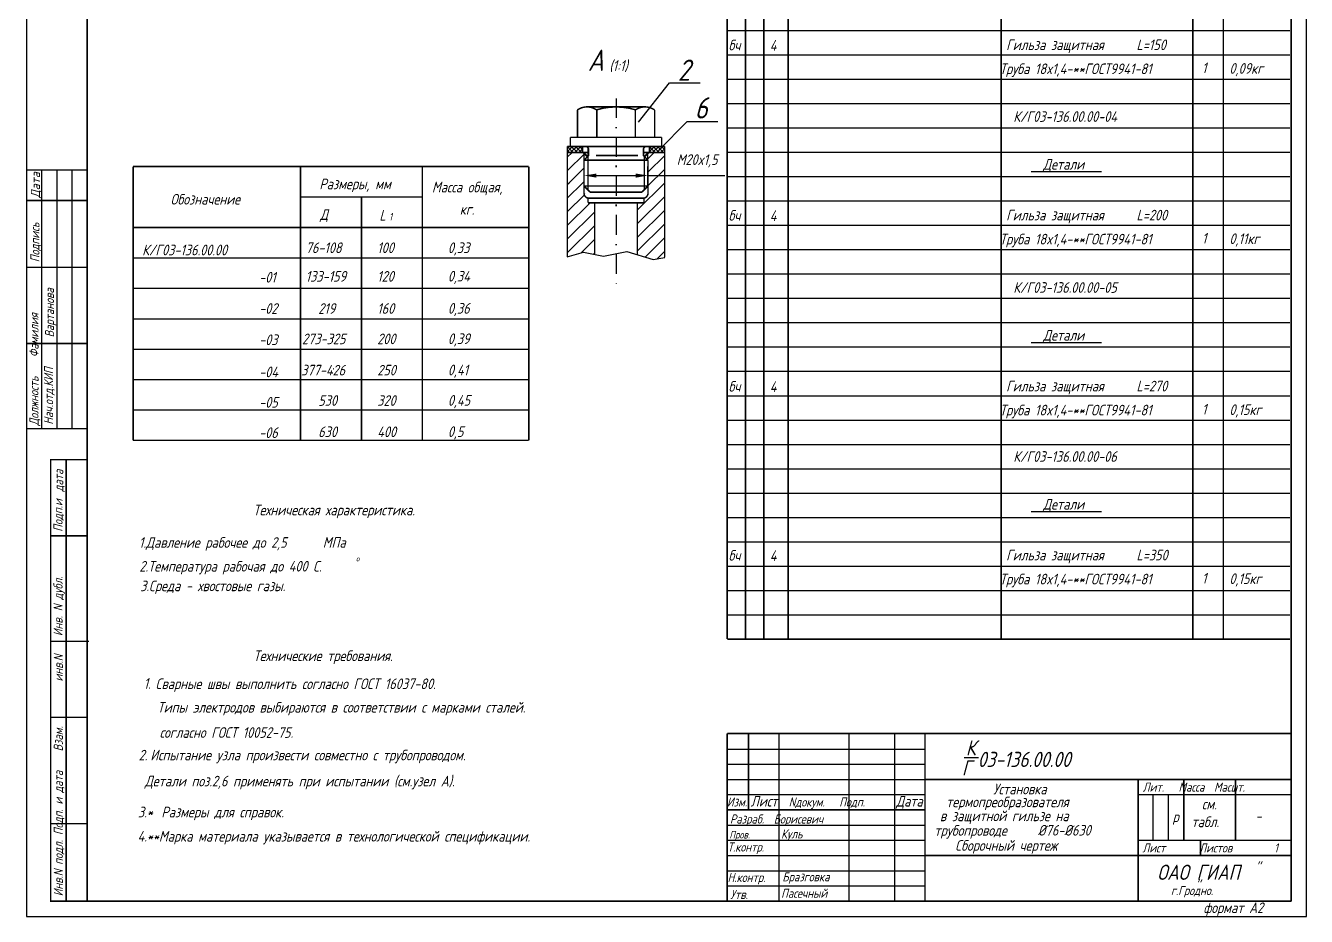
# Model space of a CAD drawing. Extents: x 998 to 2087, y 759 to 1353.
# Drawn here: x 998.1 to 1419, y 759.3 to 1052 of the extents above; entities that cross this region are included whole.
import ezdxf
from ezdxf.enums import TextEntityAlignment as Align

# ---------------------------------------------------------------- set-up
doc = ezdxf.new("R2010")
doc.units = 0
doc.header["$LTSCALE"] = 0.5
doc.header["$MEASUREMENT"] = 0
doc.linetypes.add('DASHDOT', pattern=[25.4, 12.7, -6.35, 0, -6.35])
doc.layers.get('0').update_dxf_attribs({"linetype": 'CONTINUOUS'})
doc.layers.get('DEFPOINTS').update_dxf_attribs({"linetype": 'CONTINUOUS'})
doc.styles.add('ROMANC', font='ROMANC.shx', dxfattribs={"width": 0.8, "oblique": 15, "height": 3.5})
doc.dimstyles.get("Standard").update_dxf_attribs({"dimtxt": 0.18, "dimasz": 0.18, "dimexe": 0.18, "dimexo": 0.0625, "dimgap": 0.09, "dimtad": 0, "dimtih": 1, "dimtoh": 1, "dimdec": 4, "dimzin": 0, "dimtxsty": 'STANDARD', "dimcen": 0.09, "dimazin": 3, "dimtfac": 1, "dimtdec": 4, "dimtofl": 0, "dimtmove": 0, "dimatfit": 3, "dimtolj": 1, "dimtzin": 0})

# ---------------------------------------------------------------- blocks, each defined once
blk = doc.blocks.new('*D28')
at = {"color": 0, "linetype": 'BYBLOCK'}
for p, q in [((1181.61, 999.38), (1181.61, 1005.75)), ((1185.61, 1002.75), (1198.61, 1002.75)), ((1202.61, 999.39), (1202.61, 1005.75))]:
    blk.add_line(p, q, dxfattribs=at)
for points in [[(1185.61, 1003.42), (1185.61, 1002.08), (1181.61, 1002.75)], [(1198.61, 1003.42), (1198.61, 1002.08), (1202.61, 1002.75)]]:
    blk.add_solid(points, dxfattribs=at)
at = {"layer": 'DEFPOINTS', "color": 0, "linetype": 'BYBLOCK'}
for p in [(1202.61, 1002.75), (1181.61, 999.32), (1202.61, 999.33)]:
    blk.add_point(p, dxfattribs=at)
at = {"color": 0, "linetype": 'BYBLOCK', "style": 'ROMANC', "oblique": 15, "width": 0.8}
blk.add_text('М20x1,5', height=3.5, dxfattribs=at).set_placement((1218.76, 1006.25), align=Align.CENTER)
blk = doc.blocks.new('*X2')
at = {"color": 0}
for p, q in [((1014.15, 487.46), (1015.89, 489.2)), ((1014.15, 488.81), (1014.54, 489.2)), ((1016.09, 487.2), (1014.15, 489.14)), ((1015.24, 487.2), (1017.24, 489.2)), ((1017.44, 487.2), (1015.44, 489.2)), ((1016.59, 487.2), (1018.59, 489.2)), ((1018.79, 487.2), (1016.79, 489.2)), ((1017.93, 487.2), (1019.15, 488.42)), ((1019.15, 488.19), (1018.14, 489.2)), ((1014.75, 487.2), (1014.15, 487.8))]:
    blk.add_line(p, q, dxfattribs=at)
blk = doc.blocks.new('*X1')
at = {"color": 0}
for p, q in [((1041.15, 487.52), (1042.83, 489.2)), ((1041.15, 488.86), (1041.49, 489.2)), ((1043.04, 487.2), (1041.15, 489.09)), ((1042.18, 487.2), (1044.18, 489.2)), ((1044.38, 487.2), (1042.38, 489.2)), ((1043.53, 487.2), (1045.53, 489.2)), ((1045.73, 487.2), (1043.73, 489.2)), ((1044.87, 487.2), (1046.15, 488.48)), ((1046.15, 488.13), (1045.08, 489.2)), ((1041.69, 487.2), (1041.15, 487.74))]:
    blk.add_line(p, q, dxfattribs=at)

msp = doc.modelspace()

# ---------------------------------------------------------------- linework, layer by layer
for p, q in [((998.35376, 1353.26971), (998.35376, 759.26971)), ((1418.95376, 759.26971), (1418.95376, 1353.26971)), ((1228.65376, 1050.41283), (1413.55376, 1050.41283)), ((1228.65376, 1042.41283), (1413.55376, 1042.41283)), ((1199.51199, 1020.25853), (1209.65322, 1033.20804)), ((1209.65322, 1033.20804), (1219.79446, 1033.20804)), ((1228.65376, 1034.41283), (1413.55376, 1034.41283)), ((1179.40518, 1024.31597), (1179.40518, 1015.32141)), ((1185.75518, 1024.38506), (1185.75518, 1015.32141)), ((1228.65376, 1026.41283), (1413.55376, 1026.41283)), ((1215.47709, 1020.48315), (1206.21749, 1011.06145)), ((1215.47709, 1020.48315), (1225.58158, 1020.48315)), ((1228.65376, 1018.41283), (1413.55376, 1018.41283)), ((1182.80518, 1008.72141), (1181.18365, 1010.32141)), ((1181.60518, 1007.8128), (1181.60518, 1010.3484)), ((1182.80518, 1012.32141), (1182.80518, 998.10314)), ((1201.40518, 1008.72141), (1203.0267, 1010.32141)), ((1202.60518, 1007.8128), (1202.60518, 1010.3484)), ((1228.65376, 1010.41283), (1413.55376, 1010.41283)), ((1201.40518, 1009.01969), (1201.40518, 998.10314)), ((1003.45376, 919.56971), (1003.45376, 1004.76971)), ((1008.45376, 919.56971), (1008.45376, 1004.76971)), ((1013.45376, 919.56971), (1013.45376, 1004.76971)), ((1202.60518, 1002.74941), (1227.86499, 1002.74941)), ((1228.65376, 1002.41283), (1413.55376, 1002.41283)), ((1328.47376, 1004.04503), (1351.59376, 1004.04503)), ((1182.10518, 996.94698), (1182.10518, 996.92141)), ((1183.71149, 995.32141), (1200.49266, 995.32141)), ((1228.65376, 994.41283), (1413.55376, 994.41283)), ((1228.65376, 986.41283), (1413.55376, 986.41283)), ((1176.10518, 975.99074), (1181.43816, 977.61916)), ((1181.43816, 977.61916), (1187.98009, 976.2732)), ((1187.98009, 976.2732), (1195.67648, 977.81144)), ((1195.67648, 977.81144), (1204.33492, 975.11952)), ((1228.65376, 978.41283), (1413.55376, 978.41283)), ((1033.44189, 975.71526), (1163.44189, 975.71526)), ((1204.33492, 975.11952), (1208.10518, 975.84209)), ((1228.65376, 970.41283), (1413.55376, 970.41283)), ((1033.44189, 965.71526), (1163.44189, 965.71526)), ((1228.65376, 962.41283), (1413.55376, 962.41283)), ((1033.44189, 955.71526), (1163.44189, 955.71526)), ((1228.65376, 954.41283), (1413.55376, 954.41283)), ((1328.47376, 947.85404), (1351.59376, 947.85404)), ((1033.44189, 945.71526), (1163.44189, 945.71526)), ((1228.65376, 946.41283), (1413.55376, 946.41283)), ((1033.44189, 935.71526), (1163.44189, 935.71526)), ((1228.65376, 938.41283), (1413.55376, 938.41283)), ((1228.65376, 930.41283), (1413.55376, 930.41283)), ((1033.44189, 925.71526), (1163.44189, 925.71526)), ((1228.65376, 922.41283), (1413.55376, 922.41283)), ((998.35376, 919.56971), (1003.45376, 919.56971)), ((1228.65376, 914.41283), (1413.55376, 914.41283)), ((1228.65376, 906.41283), (1413.55376, 906.41283)), ((1228.65376, 898.41283), (1413.55376, 898.41283)), ((1328.47376, 892.30892), (1351.59376, 892.30892)), ((1228.65376, 890.41283), (1413.55376, 890.41283)), ((1228.65376, 882.41283), (1413.55376, 882.41283)), ((1228.65376, 874.41283), (1413.55376, 874.41283)), ((1228.65376, 866.41283), (1413.55376, 866.41283)), ((1228.65376, 858.41283), (1413.55376, 858.41283)), ((1006.35376, 849.76971), (1018.85376, 849.76971)), ((1006.35376, 824.76971), (1018.35376, 824.76971)), ((1228.65376, 819.36971), (1228.65376, 813.66971)), ((1228.65376, 814.26971), (1293.65376, 814.26971)), ((1228.65376, 809.26971), (1293.65376, 809.26971)), ((1306.45376, 811.46971), (1311.25376, 811.46971)), ((1228.65376, 804.26971), (1293.65376, 804.26971)), ((1368.65376, 784.26971), (1368.65376, 799.26971)), ((1373.65376, 784.26971), (1373.65376, 799.26971)), ((1006.35376, 764.26971), (1006.35376, 789.76971)), ((1006.35376, 789.76971), (1018.35376, 789.76971)), ((1228.65376, 789.26971), (1293.65376, 789.26971)), ((1228.65376, 784.26971), (1293.65376, 784.26971)), ((1228.65376, 779.26971), (1293.65376, 779.26971)), ((1363.65376, 779.26971), (1384.15376, 779.26971)), ((1228.65376, 774.26971), (1293.65376, 774.26971)), ((1228.65376, 769.26971), (1293.65376, 769.26971)), ((1228.65376, 764.26971), (1228.65376, 769.26971)), ((998.35376, 759.26971), (1418.95376, 759.26971))]:
    msp.add_line(p, q)
at = {"linetype": 'DASHDOT'}
for p, q in [((1192.10518, 1028.02878), (1192.10518, 966.27464)), ((1192.10518, 1015.42391), (1192.10518, 982.33391))]:
    msp.add_line(p, q, dxfattribs=at)
at = {"color": 0}
for p, q in [((1176.10518, 1008.74875), (1177.67783, 1010.32141)), ((1202.10518, 1007.80798), (1204.6186, 1010.32141)), ((1202.10518, 1009.7182), (1202.70838, 1010.32141)), ((1176.10518, 1004.25862), (1181.83657, 1009.99001)), ((1202.60518, 1003.81785), (1208.10518, 1009.31785)), ((1176.66281, 1000.32613), (1181.60518, 1005.26849)), ((1202.60518, 999.32773), (1208.10518, 1004.82773)), ((1176.10518, 999.76849), (1176.66281, 1000.32613)), ((1176.10518, 995.27837), (1181.15294, 1000.32613)), ((1181.15294, 1000.32613), (1181.60518, 1000.77837)), ((1199.10518, 991.3376), (1208.10518, 1000.3376)), ((1176.10518, 990.78824), (1181.69887, 996.38193)), ((1176.10518, 986.29811), (1183.62847, 993.82141)), ((1183.10518, 995.24782), (1183.02095, 995.33205)), ((1183.10518, 995.24782), (1183.02095, 995.33205)), ((1199.10518, 986.84747), (1208.10518, 995.84747)), ((1201.10518, 995.24782), (1201.18941, 995.33205)), ((1201.10518, 995.24782), (1201.18941, 995.33205)), ((1176.10518, 981.80798), (1185.10518, 990.80798)), ((1199.10518, 982.35734), (1208.10518, 991.35734)), ((1176.10518, 977.31785), (1185.10518, 986.31785)), ((1199.10518, 977.86721), (1208.10518, 986.86721)), ((1180.65856, 977.38111), (1185.10518, 981.82773)), ((1201.67468, 975.94659), (1208.10518, 982.37709)), ((1184.71297, 976.94539), (1185.10518, 977.3376)), ((1205.5755, 975.35728), (1208.10518, 977.88696))]:
    msp.add_line(p, q, dxfattribs=at)
at = {"linetype": 'CONTINUOUS'}
for p, q in [((1182.80518, 1008.72141), (1182.80518, 998.10314)), ((1182.80518, 1008.72141), (1182.80518, 998.10314)), ((1201.40518, 1008.72141), (1201.40518, 998.10314))]:
    msp.add_line(p, q, dxfattribs=at)
for points, const_width in [([(1018.35376, 1348.26971), (1018.35376, 764.26971)], 0.5), ([(1413.95376, 764.26971), (1413.95376, 1348.26971)], 0.5), ([(1228.65376, 850.41283), (1228.65376, 1321.41283)], 0.5), ([(1234.65376, 850.41283), (1234.65376, 1321.41283)], 0.5), ([(1240.65376, 850.41283), (1240.65376, 1321.41283)], 0.5), ([(1248.65376, 850.41283), (1248.65376, 1321.41283)], 0.5), ([(1381.65376, 850.41283), (1381.65376, 1321.41283)], 0.5), ([(1391.65376, 850.41283), (1391.65376, 1321.41283)], 0.5), ([(1318.65376, 850.41283), (1318.65376, 1202.73584)], 0.5), ([(1179.40518, 1024.31597), (1179.40518, 1015.32141)], 0.5), ([(1182.57518, 1025.32141), (1192.10518, 1025.32141)], 0.5), ([(1185.75518, 1024.38506), (1185.75518, 1015.32141)], 0.5), ([(1201.63518, 1025.32141), (1192.10518, 1025.32141)], 0.5), ([(1198.45518, 1024.38506), (1198.45518, 1015.32141)], 0.5), ([(1204.80518, 1024.31597), (1204.80518, 1015.32141)], 0.5), ([(1207.10518, 1015.32141), (1177.10518, 1015.32141)], 0.5), ([(1177.10518, 1015.32141), (1177.10518, 1012.32141)], 0.5), ([(1207.10518, 1015.32141), (1207.10518, 1012.32141)], 0.5), ([(1176.10518, 1012.32141), (1192.10518, 1012.32141)], 0.5), ([(1208.10518, 1012.32141), (1176.10518, 1012.32141)], 0.5), ([(1176.10518, 1012.32141), (1176.10518, 1010.32141)], 0.5), ([(1176.10518, 1010.32141), (1176.10518, 975.99074)], 0.5), ([(1176.10518, 1010.32141), (1183.10518, 1010.32141)], 0.5), ([(1183.10518, 1010.32141), (1176.10518, 1010.32141)], 0.5), ([(1176.10518, 1010.32141), (1176.10518, 975.99074)], 0.25), ([(1183.10518, 1010.32141), (1176.10518, 1010.32141)], 0.25), ([(1182.80604, 1009.02055), (1181.50518, 1010.32141)], 0.5), ([(1183.10518, 1011.32141), (1183.10518, 1009.52768)], 0.5), ([(1183.10518, 1011.32141), (1183.10518, 1009.52768)], 0.5), ([(1208.10518, 1012.32141), (1192.10518, 1012.32141)], 0.5), ([(1201.10518, 1011.32141), (1201.10518, 1009.52768)], 0.5), ([(1201.10518, 1010.32141), (1208.10518, 1010.32141)], 0.5), ([(1208.10518, 1010.32141), (1201.10518, 1010.32141)], 0.5), ([(1201.40432, 1009.02055), (1202.70518, 1010.32141)], 0.5), ([(1208.10518, 1012.32141), (1208.10518, 1010.32141)], 0.5), ([(1208.10518, 1010.32141), (1208.10518, 976.35415)], 0.5), ([(1033.44189, 1005.71526), (1033.44189, 915.71526)], 0.5), ([(1033.44189, 1005.71526), (1163.44189, 1005.71526)], 0.5), ([(1088.44189, 1005.71526), (1088.44189, 915.71526)], 0.5), ([(1128.44189, 1005.71526), (1128.44189, 915.71526)], 0.5), ([(1163.44189, 1005.71526), (1163.44189, 915.71526)], 0.5), ([(1182.95974, 1009.17513), (1181.60518, 1007.8128)], 0.5), ([(1182.95974, 1009.17513), (1181.60518, 1007.8128)], 0.5), ([(1181.60518, 1007.8128), (1181.60518, 999.32141)], 0.5), ([(1202.60518, 1007.8128), (1181.60518, 1007.8128)], 0.5), ([(1199.32429, 1009.32141), (1185.49567, 1009.32141)], 0.5), ([(1201.25062, 1009.17513), (1202.60518, 1007.8128)], 0.5), ([(1202.60518, 1007.8128), (1202.60518, 999.32141)], 0.5), ([(1018.35376, 1004.56971), (998.35376, 1004.56971)], 0.5), ([(1181.60518, 1000.90719), (1181.60518, 996.92141)], 0.5), ([(1181.60518, 999.32141), (1183.57519, 997.32141)], 0.5), ([(1202.60518, 999.32141), (1181.60518, 999.32141)], 0.5), ([(1181.60518, 1000.90719), (1181.60518, 996.92141)], 0.25), ([(1200.63517, 997.32141), (1183.57519, 997.32141)], 0.5), ([(1202.60518, 999.32141), (1200.63517, 997.32141)], 0.5), ([(1202.60518, 1000.90719), (1202.60518, 996.92141)], 0.5), ([(1018.35376, 994.56971), (998.35376, 994.56971)], 0.5), ([(1088.44189, 995.71526), (1128.44189, 995.71526)], 0.5), ([(1108.44189, 995.71526), (1108.44189, 915.71526)], 0.5), ([(1192.10518, 993.82141), (1182.90518, 993.82141)], 0.5), ([(1192.10518, 995.32141), (1183.20518, 995.32141)], 0.5), ([(1192.10518, 995.32141), (1201.00518, 995.32141)], 0.5), ([(1192.10518, 993.82141), (1201.30518, 993.82141)], 0.5), ([(1033.44189, 985.71526), (1163.44189, 985.71526)], 0.5), ([(1208.10518, 976.35415), (1208.10518, 975.84209)], 0.5), ([(1018.35376, 972.56971), (998.35376, 972.56971)], 0.5), ([(1018.35376, 947.56971), (998.35376, 947.56971)], 0.5), ([(1018.35376, 909.36971), (1018.35376, 919.56971), (998.35376, 919.56971)], 0.5), ([(1033.44189, 915.71526), (1163.44189, 915.71526)], 0.5), ([(1018.35376, 764.26971), (1006.35376, 764.26971), (1006.35376, 909.36971), (1018.35376, 909.36971)], 0.5), ([(1006.35376, 909.36971), (1011.45376, 909.36971), (1011.45376, 764.26971)], 0.5), ([(1006.35376, 884.36971), (1018.15376, 884.36971)], 0.5), ([(1228.65376, 850.41283), (1413.55376, 850.41283)], 0.5), ([(1228.65376, 764.26971), (1228.65376, 819.36971)], 0.5), ([(1228.65376, 819.36971), (1413.95376, 819.36971)], 0.5), ([(1235.65376, 794.26971), (1235.65376, 819.36971)], 0.5), ([(1245.65376, 764.26971), (1245.65376, 819.36971)], 0.5), ([(1268.65376, 764.26971), (1268.65376, 819.36971)], 0.5), ([(1283.65376, 764.26971), (1283.65376, 819.36971)], 0.5), ([(1293.65376, 764.26971), (1293.65376, 819.36971)], 0.5), ([(1293.65376, 804.26971), (1413.95376, 804.26971)], 0.5), ([(1363.65376, 764.26971), (1363.65376, 804.26971)], 0.5), ([(1378.65376, 784.26971), (1378.65376, 804.26971)], 0.5), ([(1395.65376, 784.26971), (1395.65376, 804.26971)], 0.5), ([(1228.65376, 799.26971), (1293.65376, 799.26971)], 0.5), ([(1363.65376, 799.26971), (1413.95376, 799.26971)], 0.5), ([(1228.65376, 794.26971), (1293.65376, 794.26971)], 0.5), ([(1363.65376, 784.26971), (1413.95376, 784.26971)], 0.5), ([(1384.15376, 779.26971), (1384.15376, 784.16971)], 0.5), ([(1293.65376, 779.26971), (1413.95376, 779.26971)], 0.5), ([(1018.35376, 764.26971), (1413.95376, 764.26971)], 0.5)]:
    msp.add_lwpolyline(points, dxfattribs=dict(const_width=const_width))
for points, const_width in [([(1179.40518, 1024.31597, -0.317785207), (1185.75518, 1024.3089, -0.317785207)], 0.5), ([(1198.45518, 1024.38506, 0.147456137), (1185.75518, 1024.38506, 0.147456137)], 0.5), ([(1204.80518, 1024.31597, 0.317785207), (1198.45518, 1024.3089, 0.317785207)], 0.5), ([(1182.10518, 1012.32141, -0.414213562), (1183.10518, 1011.32141, -0.414213562)], 0.5), ([(1182.10518, 1012.32141, -0.414213562), (1183.10518, 1011.32141, -0.414213562)], 0.5), ([(1202.10518, 1012.32141, 0.414213562), (1201.10518, 1011.32141, 0.414213562)], 0.5), ([(1183.10518, 1009.52768, -0.198169495), (1182.95974, 1009.17513, -0.198169495)], 0.5), ([(1183.10518, 1009.52768, -0.198169495), (1182.95974, 1009.17513, -0.198169495)], 0.5), ([(1201.10518, 1009.52768, 0.198169495), (1201.25062, 1009.17513, 0.198169495)], 0.5), ([(1181.60518, 996.92141, 0.414213562), (1183.20518, 995.32141, 0.414213562)], 0.5), ([(1181.60518, 996.92141, 0.414213562), (1183.20518, 995.32141, 0.414213562)], 0.25), ([(1202.60518, 996.92141, -0.414213562), (1201.00518, 995.32141, -0.414213562)], 0.5)]:
    msp.add_lwpolyline(points, format="xyb", dxfattribs=dict(const_width=const_width))
at = {"linetype": 'CONTINUOUS', "const_width": 0.5}
for points in [[(1181.10518, 1012.32141), (1181.10518, 1010.32141)], [(1203.10518, 1012.32141), (1203.10518, 1010.32141)], [(1182.90518, 995.34978), (1182.90518, 993.82141)], [(1185.10518, 993.82141), (1185.10518, 976.86469)], [(1199.10518, 993.82141), (1199.10518, 976.74545)], [(1201.30518, 995.34978), (1201.30518, 993.82141)]]:
    msp.add_lwpolyline(points, dxfattribs=at)
for p in [(1413.95376, 822.71326), (1413.95376, 775.14915), (1109.36142, 764.26971), (1156.92553, 764.26971)]:
    msp.add_point(p)
at = {"layer": 'DEFPOINTS', "color": 0, "linetype": 'BYBLOCK'}
for p in [(1022.65376, 1010.46971), (1176.10518, 1010.32141), (1176.10518, 1010.32141), (1176.10518, 1010.32141), (1207.10518, 1012.32141), (1181.60518, 1007.8128), (1181.77978, 1009.53129), (1182.10518, 1007.14391), (1184.88607, 1009.32141), (1199.32429, 1009.32141), (1202.10518, 1007.14391), (1202.60518, 1007.8128), (1181.60518, 1000.90719), (1202.10518, 1000.32613), (1202.52906, 1001.28988), (1202.60518, 1001.37911), (1183.02095, 995.33205), (1183.10518, 993.82141), (1183.20518, 995.32141), (1183.20518, 995.32141), (1183.20518, 995.32141), (1201.00518, 995.32141)]:
    msp.add_point(p, dxfattribs=at)

# ---------------------------------------------------------------- block references
for name in ['*X2', '*X1']:
    msp.add_blockref(name, (161.95518, 523.12141))

# ---------------------------------------------------------------- texts
at = {"style": 'ROMANC', "oblique": 15, "width": 0.8}
for s, height, p in [('А', 7, (1182.82779, 1037.15875)), ('бч', 3.5, (1229.07251, 1043.89678)), ('4', 3.5, (1242.63376, 1043.77892)), ('Гильза защитная', 3.5, (1320.29035, 1043.98524)), ('L=150', 3.5, (1363.11283, 1043.98524)), ('(1:1)', 3.5, (1189.91168, 1037.13914)), ('2', 7, (1212.43106, 1033.89533)), ('Труба 18x1,4-**ГОСТ9941-81', 3.5, (1318.1626, 1036.08813)), ('1', 3.5, (1384.66376, 1036.39047)), ('0,09кг', 3.5, (1393.65667, 1036.22047)), ('6', 7, (1217.9426, 1021.50702)), ('К/Г03-136.00.00-04', 3.5, (1322.64811, 1020.39808)), ('Детали', 3.5, (1332.44376, 1004.70503)), ('Размеры, мм', 3.5, (1094.62678, 998.25411)), ('Масса общая,', 3.5, (1131.62734, 997.22116)), ('Обозначение', 3.5, (1045.73247, 993.22119)), ('Д', 3.5, (1094.83663, 988.18826)), ('L', 3.5, (1114.35238, 987.97855)), ('1', 2.5, (1117.50008, 987.97855)), ('кг.', 3.5, (1140.76918, 989.91262)), ('бч', 3.5, (1229.07251, 987.92108)), ('4', 3.5, (1242.63376, 987.80322)), ('Гильза защитная', 3.5, (1320.29035, 988.00954)), ('L=200', 3.5, (1363.11283, 988.00954)), ('76-108', 3.5, (1090.12471, 977.27638)), ('100', 3.5, (1113.63092, 977.27638)), ('0,33', 3.5, (1136.84331, 977.27638)), ('Труба 18x1,4-**ГОСТ9941-81', 3.5, (1318.1626, 980.11243)), ('1', 3.5, (1384.66376, 980.41477)), ('0,11кг', 3.5, (1393.65667, 980.24477)), ('К/Г03-136.00.00', 3.5, (1036.41345, 976.54061)), (':', 3.5, (1096.75477, 977.43906)), ('-01', 3.5, (1074.84567, 967.58661)), ('133-159', 3.5, (1090.12471, 967.88024)), (':', 3.5, (1098.29199, 968.04291)), ('120', 3.5, (1113.63092, 967.88024)), ('0,34', 3.5, (1136.84331, 967.93037)), ('К/Г03-136.00.00-05', 3.5, (1322.64811, 964.20709)), ('-02', 3.5, (1074.84567, 957.30957)), ('219', 3.5, (1094.2383, 957.30957)), ('160', 3.5, (1113.63092, 957.30957)), ('0,36', 3.5, (1136.84331, 957.35971)), ('Детали', 3.5, (1332.44376, 948.51404)), ('-03', 3.5, (1074.84567, 947.03254)), ('273-325', 3.5, (1088.93096, 947.32617)), (':', 3.5, (1098.29199, 947.48884)), ('200', 3.5, (1113.63092, 947.32617)), ('0,39', 3.5, (1136.84331, 947.37631)), ('-04', 3.5, (1074.84567, 936.46188)), ('377-426', 3.5, (1088.63714, 937.04914)), (':', 3.5, (1098.29199, 937.21181)), ('250', 3.5, (1113.63092, 937.04914)), ('0,41', 3.5, (1136.84331, 937.09927)), ('бч', 3.5, (1229.07251, 931.73009)), ('4', 3.5, (1242.63376, 931.61223)), ('Гильза защитная', 3.5, (1320.29035, 931.81855)), ('L=270', 3.5, (1363.11283, 931.81855)), ('530', 3.5, (1094.2383, 927.06573)), ('320', 3.5, (1113.63092, 927.06573)), ('0,45', 3.5, (1136.84331, 927.11587)), ('-05', 3.5, (1074.84567, 926.47848)), ('Труба 18x1,4-**ГОСТ9941-81', 3.5, (1318.1626, 923.92144)), ('1', 3.5, (1384.66376, 924.22378)), ('0,15кг', 3.5, (1393.65667, 924.05378)), ('-06', 3.5, (1074.84567, 916.49507)), ('630', 3.5, (1094.2383, 916.7887)), ('400', 3.5, (1113.63092, 916.7887)), ('0,5', 3.5, (1136.84331, 916.83884)), ('К/Г03-136.00.00-06', 3.5, (1322.64811, 908.66197)), ('Детали', 3.5, (1332.44376, 892.96892)), ('Техническая характеристика.', 3.5, (1072.91419, 891.09455)), ('1.Давление рабочее до 2,5', 3.5, (1035.3432, 880.40976)), ('МПа', 3.5, (1095.75034, 880.45613)), ('бч', 3.5, (1229.07251, 876.18497)), ('4', 3.5, (1242.63376, 876.06712)), ('Гильза защитная', 3.5, (1320.29035, 876.27343)), ('L=350', 3.5, (1363.11283, 876.27343)), ('2.Температура рабочая до 400 С.', 3.5, (1035.4732, 872.59976)), ('о', 1.75, (1106.6732, 875.96976)), ('Труба 18x1,4-**ГОСТ9941-81', 3.5, (1318.1626, 868.37632)), ('1', 3.5, (1384.66376, 868.67866)), ('0,15кг', 3.5, (1393.65667, 868.50866)), ('3.Среда - хвостовые газы.', 3.5, (1035.72067, 866.14647)), ('Технические требования.', 3.5, (1072.9604, 843.1756)), ('1.', 3.5, (1036.9096, 834.09964)), ('Сварные швы выполнить согласно ГОСТ 16037-80.', 3.5, (1040.80342, 833.97058)), ('Типы электродов выбираются в соответствии с марками сталей.', 3.5, (1041.40373, 826.25473)), ('согласно ГОСТ 10052-75.', 3.5, (1042.15807, 817.95242)), ('К', 5, (1307.05376, 812.16971)), ('2.', 3.5, (1035.23472, 810.51341)), ('Испытание узла произвести совместно с трубопроводом.', 3.5, (1039.09142, 810.56042)), ('03-136.00.00', 5, (1310.95376, 808.36971)), ('Г', 5, (1305.75376, 805.56971)), (' Детали поз.2,6 применять при испытании (см.узел А).', 3.5, (1035.41183, 801.99018)), ('Установка ', 3.5, (1316.04729, 799.37767)), ('Лит.   Масса  Масшт.', 3, (1365.15376, 800.26971)), ('Изм.', 3, (1228.55376, 795.36971)), ('Nдокум.   Подп.   ', 3, (1248.85376, 795.36971)), ('термопреобразователя', 3.5, (1300.57627, 795.14856)), ('см.', 3.5, (1384.62352, 794.4501)), ('3.*', 3.5, (1035.00998, 791.82298)), ('Размеры для справок.', 3.5, (1042.70998, 791.82298)), ('Разраб.  Борисевич', 3, (1229.55376, 789.76971)), ('в защитной гильзе на', 3.5, (1298.5503, 790.55273)), ('р', 3.5, (1374.97958, 790.26971)), ('табл.', 3.5, (1381.17651, 788.59412)), ('-', 3.5, (1402.20332, 790.48871)), ('4.**Марка материала указывается в технологической спецификации.', 3.5, (1034.89012, 783.85344)), ('Пров.     ', 2.5, (1229.35376, 784.86971)), ('Куль', 3, (1246.35376, 784.86971)), ('трубопроводе', 3.5, (1296.70851, 785.77007)), ('%%c76-%%C630', 3.5, (1330.73213, 785.82537)), (':', 3.5, (1340.31158, 785.35601)), ('Т.контр.', 3, (1228.75376, 780.56971)), ('Сборочный чертеж', 3.5, (1303.56038, 780.83343)), ('Лист       Листов', 3, (1365.05376, 780.26971)), ('1', 3, (1408.35376, 780.26971)), ('ОАО ГИАП', 5, (1369.95376, 771.26971)), ('"', 3.5, (1402.02376, 773.23971)), ('Н.контр. ', 3, (1228.75376, 770.56971)), ('Бразговка', 3, (1246.75376, 770.76971)), ('"', 3.5, (1382.23376, 767.25971)), ('Утв.    ', 3, (1229.65376, 764.96971)), ('Пасечный', 3, (1246.35376, 765.36971)), ('г.Гродно.', 3, (1374.45376, 766.26971)), ('формат А2', 3.5, (1385.12611, 760.35744))]:
    msp.add_text(s, height=height, dxfattribs=at).set_placement(p)
at = {"style": 'ROMANC', "oblique": 15, "width": 0.639785}
msp.add_text('Дата', height=3, rotation=90, dxfattribs=at).set_placement((1002.85376, 995.36971), (1002.85376, 1003.86971), align=Align.FIT)
at = {"style": 'ROMANC', "oblique": 15, "width": 0.8}
for s, p in [('Подпись', (1002.65376, 974.26971)), ('Вартанова', (1007.45376, 949.56971)), ('Должность    Фамилия', (1002.35376, 920.56971)), ('Нач.отд.КИП', (1007.15376, 920.86971)), ('дата', (1010.45376, 898.86971)), ('Подп.и', (1010.25376, 885.66971)), ('Инв. N дубл.    ', (1010.25376, 851.36971)), ('инв.N', (1010.35376, 836.46971)), ('Инв.N подл. Подп. и дата    Взам. ', (1010.35376, 765.86971))]:
    msp.add_text(s, height=3, rotation=90, dxfattribs=at).set_placement(p)
at = {"style": 'ROMANC', "oblique": 15}
for s, width, p, p2 in [('Лист', 0.586667, (1236.35376, 795.36971), (1245.15376, 795.36971)), ('Дата', 0.56129, (1284.15376, 795.36971), (1292.85376, 795.36971))]:
    msp.add_text(s, height=3.5, dxfattribs=dict(at, width=width)).set_placement(p, p2, align=Align.FIT)

# ---------------------------------------------------------------- dimensions: what is measured, and where the dimension line sits
dim = msp.add_linear_dim(base=(1202.60518, 1002.74941), p1=(1181.60518, 999.32141), p2=(1202.60518, 999.32773), text='М20x1,5', dimstyle='Standard')
dim.commit()
dim.dimension.update_dxf_attribs({"geometry": '*D28', "text_midpoint": (1218.7571, 1006.24941), "dimtype": 128})

doc.saveas('drawing.dxf')
